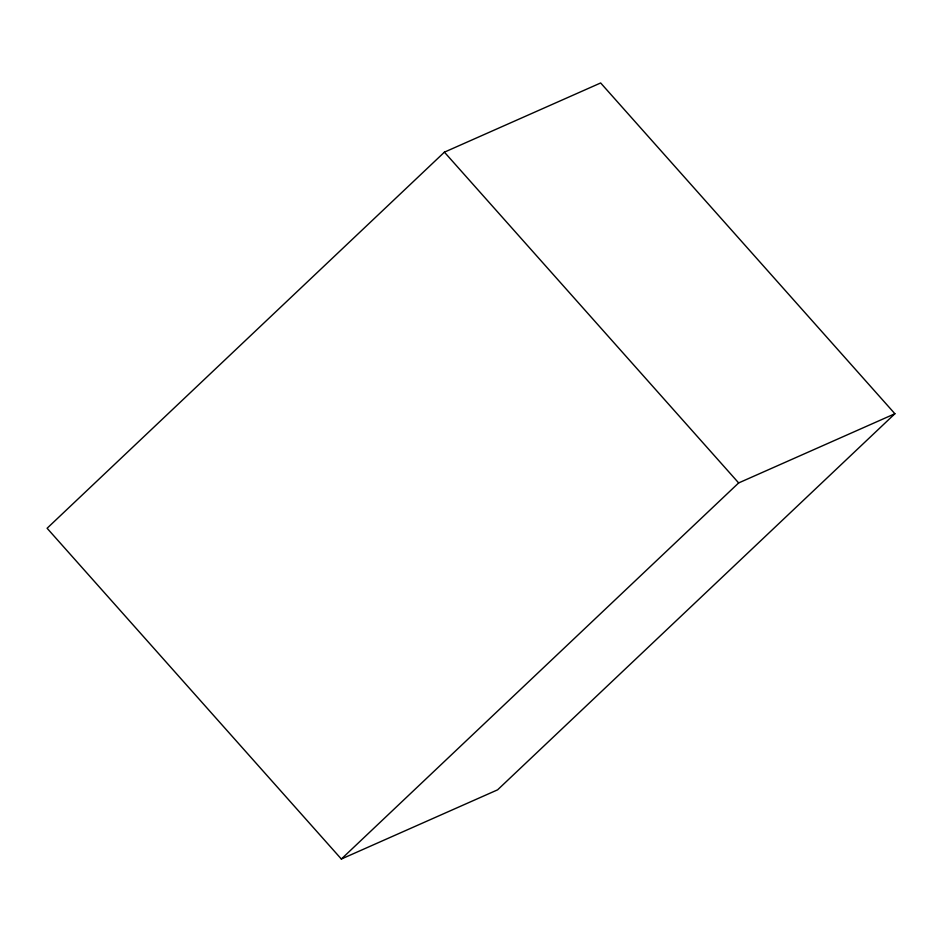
<?xml version="1.0" encoding="UTF-8"?>
<svg xmlns="http://www.w3.org/2000/svg" width="942" height="942" viewBox="0 0 942 942"><rect width="100%" height="100%" fill="white"/><g stroke="black" fill="none" stroke-linecap="round" stroke-linejoin="round"><path stroke-width="1.41" d="M444.412 152.157L47.1 528.262L341.345 859.033L497.588 789.843L894.9 413.738L600.655 82.967L444.412 152.157L738.658 482.928L894.9 413.738M341.345 859.033L738.658 482.928"/></g></svg>
